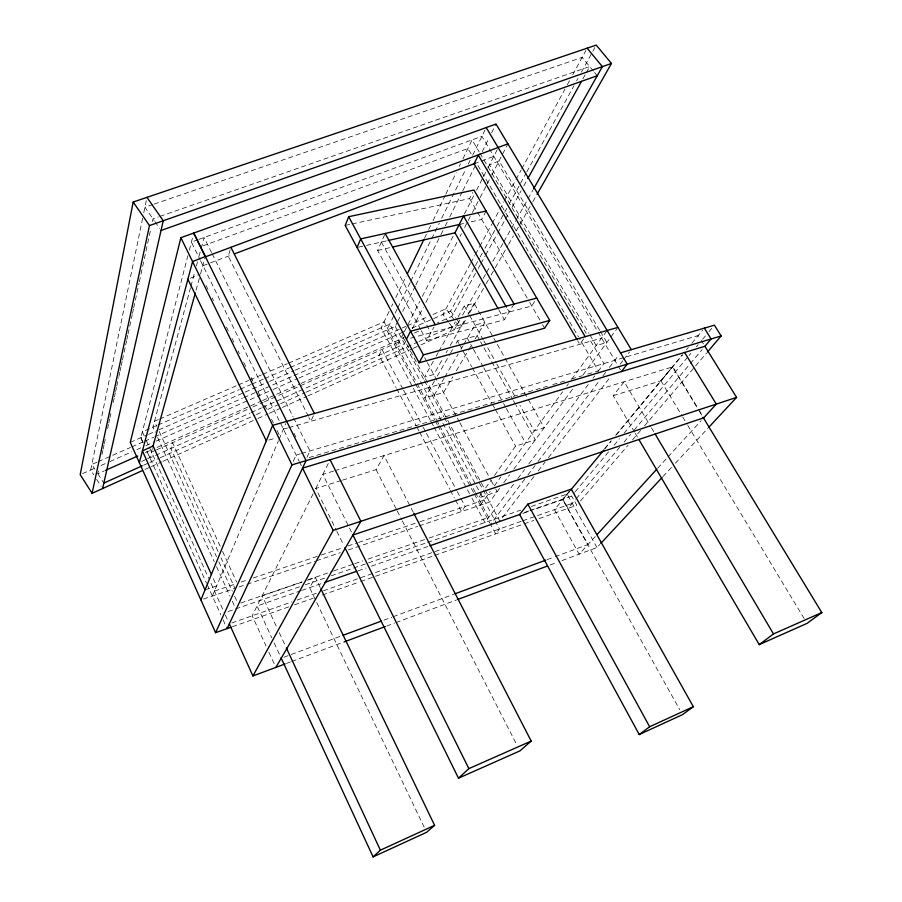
<?xml version="1.0" encoding="UTF-8"?>
<svg xmlns="http://www.w3.org/2000/svg" width="902" height="902" viewBox="0 0 902 902"><rect width="100%" height="100%" fill="white"/><g stroke="black" fill="none" stroke-linecap="round" stroke-linejoin="round"><path stroke-width="0.68" stroke-dasharray="4.51 3.38" d="M142.64 218.239L90.696 470.032L93.673 474.666M143.779 212.737L146.958 197.358M98.419 471.002L97.822 473.742L104.26 470.889M101.971 454.563L102.862 450.448M103.166 449.072L104.046 444.968M104.35 443.592L105.241 439.488M107.609 428.518L108.499 424.402M108.792 423.038L109.683 418.923M109.976 417.558L110.867 413.443M113.235 402.472L114.126 398.368M114.43 396.993L115.309 392.889M115.614 391.513L116.505 387.398M116.798 386.033L118.579 377.803M118.872 376.438L119.763 372.323M120.056 370.959L120.947 366.843M121.24 365.468L122.131 361.364M122.424 359.988L125.389 346.289M125.682 344.914L126.573 340.798M126.878 339.434L127.757 335.318M128.061 333.954L132.211 314.764M132.504 313.389L133.395 309.273M133.688 307.909L139.021 283.239M139.325 281.864L150.882 228.42M152.359 221.565L152.957 218.825L158.267 216.965M143.091 442.769L140.813 437.729L187.898 255.638M189.307 250.226L193.389 234.43M190.547 287.625L152.9 427.232L155.234 432.351M190.92 286.272L194.933 271.367M196.399 265.943L197.493 261.873M198.959 256.45L200.785 249.674M201.157 248.321L204.077 237.474L211.553 252.549M152.348 448.542L149.912 457.878L249.955 413.105M196.038 290.252L200.143 275.403M200.515 274.05L204.98 257.859M230.145 249.854L228.251 256.191L308.337 416.25M212.353 596.042L278.447 440.785M279 439.488L285.754 423.602M420.58 329.433L377.634 250.452L385.165 233.471M313.377 415.743L310.852 421.302L308.958 417.513M293.229 461.407L296.127 455.048L300.174 453.841M306.962 457.303L309.961 450.932L293.759 418.291M389.089 311.472L381.151 327.877L430.716 420.862M391.524 306.421L392.742 303.906M395.798 297.592L406.171 276.147M424.481 238.297L428.146 230.72M428.754 229.458L430.592 225.68M433.028 220.629L445.238 195.396M445.847 194.133L456.22 172.688M459.276 166.374L460.494 163.848M462.94 158.808L472.096 139.878L479.221 151.964M397.151 309.014L386.789 330.132L414.717 382.414M397.771 307.751L410.151 282.54M410.771 281.277L439.285 223.189M441.709 218.239L465.849 169.069M468.318 164.051L470.179 160.24M472.637 155.245L485.603 128.817M295.349 370.124L395.223 326.434L397.105 322.668M397.737 321.405L400.24 316.377M402.743 311.348L415.258 286.205M415.89 284.953L440.3 235.918M440.92 234.667L444.686 227.124M445.306 225.861L447.189 222.095M449.692 217.066L462.207 191.923M462.839 190.66L474.734 166.78M482.243 151.694L489.132 137.859M491.635 132.831L496.01 124.036M313.141 493.755L252.177 615.807L266.056 646.001M315.655 488.726L328.892 462.219M352.017 223.955L469.604 198.587L472.704 192.498M262.775 407.366L396.158 347.687L403.814 332.68M404.457 331.44L419.768 301.437M422.316 296.442L453.582 235.196M464.417 213.954L473.99 195.204M476.538 190.209L482.92 177.705M483.562 176.465L487.384 168.967M488.027 167.716L497.6 148.965M405.81 341.193L404.524 343.685L396.158 347.687M412.27 328.7L423.263 307.469M425.845 302.463L457.506 241.262M460.088 236.268L461.384 233.765M464.609 227.518L471.723 213.774M472.366 212.534L479.481 198.79M480.123 197.538L486.584 185.045M487.227 183.794L491.105 176.307M491.748 175.056L507.905 143.824M486.133 211.034L481.679 219.445L469.356 222.219M421.245 330.662L426.623 340.539L433.997 327.02M470.393 263.7L442.893 314.482L448.598 322.149M470.799 262.956L474.824 255.525M475.489 254.285L479.514 246.855M479.785 246.359L491.861 224.068M492.255 223.324L499.64 209.704M499.911 209.196L503.936 201.766M504.601 200.526L515.335 180.716M516.012 179.475L521.097 170.083M521.762 168.843L564.979 89.061M567.369 84.641L570.053 79.692M572.736 74.742L585.872 50.489M412.034 328.102L450.538 311.1L474.824 266.767M475.501 265.538L479.537 258.141M480.214 256.912L482.243 253.225M484.938 248.298L496.404 227.36M497.081 226.131L508.548 205.194M509.224 203.965L526.08 173.173M526.757 171.944L573.976 85.735M576.671 80.808L578.013 78.35M581.395 72.194L592.186 52.485M592.862 51.256L594.88 47.558M475.501 273.374L451.722 316.455L437.56 322.747M478.229 268.446L480.259 264.748M480.946 263.519L485.017 256.134M485.704 254.905L497.25 233.979M497.927 232.75L504.725 220.438M505.402 219.209L509.483 211.823M512.201 206.896L521.04 190.886M523.758 185.97L527.151 179.814M582.872 78.869L585.59 73.941M586.277 72.712L589.671 66.556L159.598 216.503M433.377 361.161L424.459 377.126L433.761 374.51L442.668 358.827M436.128 356.245L438.192 352.569M438.879 351.34L455.352 321.856M458.092 316.952L464.271 305.891L474.17 303.343L493.18 337.123M459.817 320.018L454.304 329.816L449.41 323.243M462.568 315.125L480.473 283.296M483.235 278.402L485.986 273.509M486.674 272.28L490.124 266.158M492.875 261.264L503.203 242.897M503.891 241.68L510.78 229.435M511.468 228.206L515.606 220.866M516.294 219.637L527.309 200.052M527.997 198.835L532.823 190.266M320.244 587.585L315.373 577.472L309.623 587.676L424.188 827.224M342.591 480.112L376.1 469.66L384.038 455.566L413.082 511.919M446.095 352.795L447.46 350.382M450.199 345.556L465.263 319.026M468.003 314.2L474.17 303.343M420.93 344.88L461.948 326.366L466.808 317.808M469.592 312.915L485.592 284.784M486.279 283.566L488.365 279.891M491.15 275.009L494.634 268.886M495.322 267.668L507.837 245.66M508.536 244.431L513.407 235.873M516.192 230.98L532.18 202.849M532.879 201.631L536.352 195.52M434.527 380.96L424.797 397.951L443.513 392.528L452.793 376.81M437.312 376.111L449.816 354.272M450.515 353.065L452.601 349.424M456.074 343.358L457.461 340.933L477.124 335.6L479.864 340.505M434.189 395.223L444.066 378.254M444.742 377.081L458.171 354.012M460.933 349.254L463.042 345.624M463.741 344.417L475.004 325.058L484.904 322.42L474.914 339.344M456.356 370.767L467.777 351.43M468.488 350.224L472.062 344.181M426.623 340.539L504.41 319.725L509.168 311.912M514.05 304.053L509.213 311.991L507.082 308.27M534.627 301.493L531.774 306.015L409.17 338.509M583.662 338.87L579.817 344.316L577.686 340.674M481.578 493.552L478.342 498.073L497.16 491.748L495.829 489.29M485.626 487.903L491.286 479.999M494.522 475.478L515.561 446.118L535.337 439.793L516.169 405.472M480.315 505.188L490.248 491.511M494.307 485.907L500.903 476.82M504.996 471.182L562.656 391.739M566.783 386.067L568.429 383.79M571.721 379.257L607.125 330.47M499.595 488.433L489.594 502.042L418.99 525.979M503.756 482.762L509.596 474.824M513.757 469.153L573.773 387.51M582.94 375.029L617.103 328.531M513.61 484.194L484.904 522.529L470.37 495.254M517.838 478.556L524.592 469.536M528.809 463.899L588.758 383.857M592.975 378.22L594.666 375.965M598.049 371.455L603.957 363.562L588.983 338.171M524.863 478.973L490.519 524.288L495.649 533.905L499.494 528.944L389.72 324.145L290.512 367.328M527.884 474.982L535.044 465.545M538.077 461.542L600.089 379.753M602.931 375.999L606.324 371.523M609.425 367.43L618.851 354.993M533.95 476.538L499.798 521.052L478.297 481.014M538.223 470.968L545.056 462.072M548.472 457.618L610.801 376.382M620.193 364.137L622.752 360.8M623.609 359.684L629.585 351.904M634.546 432.137L613.168 395.707L624.173 381.738L650.737 426.601M569.173 491.511L562.916 499.077L568.08 508.356L575.318 499.787M604.802 448.452L611.252 440.661M615.581 435.429L682.047 355.084M686.433 349.784L688.327 347.484M691.8 343.29L702.59 330.256M571.293 489.132L562.668 499.561L679.747 709.739M613.168 395.707L660.929 380.813L672.441 366.9L698.667 410.038M569.748 491.207L554.493 509.63L579.14 554.178L595.219 536.577M604.735 448.925L611.015 441.337M616.404 434.832L682.791 354.621M530.004 510.532L571.665 496.032L574.382 492.785M575.284 491.714L609.605 450.617M614.127 445.205L619.55 438.722M624.06 433.31L688.203 356.538M689.105 355.456L690.909 353.291M696.333 346.808L698.137 344.643M702.658 339.231L705.364 335.995M708.983 331.665L711.689 328.418M576.231 498.716L619.674 447.245M624.06 442.059L630.532 434.381M634.151 430.096L689.444 364.6M690.267 363.63L702.162 349.536M580.493 500.982L627.984 445.261M632.55 439.894L640.77 430.254M644.434 425.969L694.664 367.024M695.577 365.953L706.537 353.088M657.648 468.262L667.108 457.912M668.044 456.886L701.147 420.659M562.002 560.57L596.966 547.525L599.83 544.436M662.947 476.572L671.562 467.315M675.384 463.211L707.901 428.247M141.682 461.497L146.338 459.287M147.511 458.735L149.833 457.63L147.015 451.406M144.951 469.446L150.082 467.123M151.367 466.548L161.638 461.914M162.924 461.328L256.63 419.035M257.916 418.46L268.176 413.826M269.461 413.24L281.018 408.031M282.303 407.445L306.691 396.44M307.977 395.865L411.943 348.927M413.229 348.352L419.644 345.455M143.553 465.24L148.683 462.929M149.957 462.354L158.932 458.329M160.206 457.754L255.029 415.145M256.315 414.57L262.719 411.684M267.838 409.384L279.372 404.209M280.657 403.622L305 392.686M306.285 392.111L417.761 342.016M419.035 341.441L457.483 324.168L455.014 320.875M251.241 412.53L261.501 407.941M145.436 452.59L151.874 449.726M157.027 447.437L261.264 401.108M262.55 400.533L275.414 394.817M276.7 394.242L299.87 383.948M301.155 383.373L404.107 337.619M414.401 333.041L420.839 330.188M151.513 452.082L155.37 450.357M156.474 449.873L247.757 409.215M252.887 406.926L263.159 402.36M264.444 401.785L399.18 341.779M82.533 473.64L95.837 467.766M100.979 465.488L108.691 462.083M109.976 461.52L131.827 451.868M136.969 449.591L140.825 447.888M145.966 445.622L154.964 441.642M156.249 441.078L271.93 389.98M273.216 389.416L297.637 378.626M298.923 378.062L406.892 330.38M96.999 462.185L91.846 464.451L94.845 469.108M98.284 461.621L130.474 447.46M131.771 446.896L143.362 441.8M144.647 441.236L153.656 437.278M154.952 436.715L242.514 398.21M243.799 397.647L292.733 376.134M294.029 375.57L406.058 326.321M407.354 325.746L427.954 316.692M433.107 314.426L445.983 308.766L454.191 319.77M130.26 442.352L147.251 434.911M148.548 434.347L157.557 430.412M158.842 429.848L243.844 392.663M245.13 392.099L268.311 381.963M269.597 381.399L294.063 370.688M156.768 425.552L142.347 431.821L144.072 435.655M158.053 424.989L239.301 389.619M240.27 389.202L250.903 384.568M251.861 384.151L263.801 378.953M264.748 378.547L289.587 367.734M158.38 419.554L154.513 421.234L156.858 426.342M159.677 419.002L237.057 385.481M238.342 384.928L248.659 380.452M249.955 379.9L261.557 374.871M262.854 374.319L287.355 363.698M288.64 363.145L384.083 321.811L416.532 382.482M190.412 278.199L199.229 274.625M203.006 265.684L231.961 254.792M474.035 163.781L493.834 156.339M286.441 663.455L290.388 661.978M291.707 661.482L344.451 641.796M386.642 626.044L394.557 623.09M395.877 622.594L456.525 599.954M550.141 565.002L556.726 562.544M283.859 657.231L341.79 635.763M383.914 620.148L391.818 617.216M393.137 616.731L453.695 594.283M547.164 559.635L553.749 557.188M555.068 556.703L587.98 544.504L562.893 499.482L532.699 509.991M203.006 245.863L467.924 148.492L472.208 155.775M198.012 239.684L191.404 242.086L200.086 259.731M199.015 239.323L481.939 136.292L597.575 331.271M231.859 622.944L291.955 601.837M297.119 600.022L317.143 592.986M323.356 590.81L521.345 521.277M522.664 520.804L572.285 503.384M232.366 626.755L289.26 606.696M294.548 604.825L313.073 598.297M322.33 595.027L359.379 581.959M360.699 581.497L433.467 555.835M434.798 555.361L533.837 520.431M539.114 518.571L576.84 505.267L571.665 496.032M524.738 512.37L528.685 510.994M300.964 590.697L257.081 605.975L271.806 637.827M301.742 590.427L322.24 583.29M358.139 570.786L366.111 568.012M371.432 566.152L428.608 546.24M523.002 513.373L531.391 510.453M228.161 611.522L300.062 586.604M305.372 584.755L325.904 577.641M331.203 575.803L426.612 542.745M427.593 542.395L520.77 510.104M531.357 506.439L567.076 494.048L596.966 547.525M240.778 603.021L301.764 581.97M308.394 579.682L332.263 571.451M333.582 570.989L353.471 564.133M354.802 563.671L362.751 560.92M368.061 559.093L427.717 538.505M429.048 538.043L488.704 517.455L475.467 492.695M302.069 582.061L262.144 595.839L276.925 627.634M307.39 580.223L315.373 577.472M152.912 204.495L144.918 207.234L154.129 220.516M154.242 204.044L582.128 57.401L593.696 71.427M203.435 599.063L234.982 588.375L220.979 557.853M239.007 586.999L245.682 584.744M247.013 584.293L315.001 561.236M316.331 560.785L340.336 552.655M348.33 549.938L417.66 526.43M214.473 591.058L235.986 583.797M241.161 582.049L247.836 579.794M253.169 577.99L319.894 555.474M321.225 555.023L342.58 547.818M347.913 546.014L357.26 542.869M358.59 542.418L418.641 522.145M419.971 521.694L484.024 500.08M205.025 589.897L216.66 585.984L212.038 575.792M341.249 480.529L315.779 488.467L336.254 530.038M333.458 471.115L322.815 474.384L352.907 535.01M334.8 470.709L672.7 366.821L697.956 408.347M309.149 457.585L547.311 386.236M552.7 384.624L566.152 380.588M571.53 378.975L582.297 375.751M587.687 374.138L598.443 370.914L579.185 338.092M301.516 453.447L698.216 335.544L700.437 339.129M268.83 440.063L276.395 437.887M283.397 429.16L287.456 427.999M288.809 427.604L601.611 338.07M377.634 250.452L389.844 247.667M358.41 247.204L365.276 245.66M366.516 245.378L387.195 240.721M459.219 224.508L467.98 222.535M345.184 225.432L350.652 224.26M594.576 72.51L597.248 75.745M450.538 311.1L455.431 317.639M456.243 318.733L461.948 326.366M154.896 221.621L159.507 228.251M97.844 473.764L103.831 483.089M96.638 479.3L101.103 486.246M701.181 340.325L703.402 343.91M698.678 409.531L702.286 415.461M699.4 411.233L702.32 416.036M660.929 380.813L682.002 415.811M682.735 417.017L687.098 424.256M687.82 425.473L804.144 618.558M599.683 330.369L499.065 160.917L489.493 164.829L589.017 333.424M600.394 331.575L606.866 342.467L596.177 345.556L589.739 334.642M598.015 332.015L617.926 365.581M618.141 365.953L620.768 370.372M651.447 427.807L654.322 432.656M479.932 153.182L586.131 333.334M635.256 433.355L637.398 436.996M477.913 165.506L578.475 336.886M469.604 198.587L528.955 301.133M529.666 302.35L539.892 320.03M542.587 324.697L544.616 328.204M498.84 309.927L504.41 319.725M493.868 338.34L496.63 343.245M497.318 344.463L544.199 427.74L534.243 430.885L519.947 405.348M464.271 305.891L468.972 314.279M469.638 315.474L483.179 339.659M483.855 340.877L496.111 362.773M496.788 363.991L515.854 398.053M480.552 341.723L483.292 346.627M483.979 347.856L512.742 399.338M513.43 400.567L515.482 404.243M467.337 338.25L470.066 343.177M470.754 344.406L472.806 348.104M473.494 349.333L483.066 366.584M483.754 367.813L502.91 402.303M503.598 403.532L505.65 407.23M506.338 408.459L525.494 442.938M457.461 340.933L458.814 343.369M459.49 344.598L462.185 349.491M462.861 350.709L471.645 366.618M472.321 367.836L491.917 403.307M492.593 404.536L494.623 408.2M495.299 409.429L515.561 446.118M381.366 242.029L430.908 332.748M424.639 357.632L426.635 361.33M427.3 362.559L459.242 421.617M459.907 422.846L490.508 479.447M491.173 480.676L495.164 488.061M395.223 326.434L423.793 379.562M402.89 337.032L487.79 494.894M424.459 380.802L443.728 416.679M444.393 417.919L446.389 421.629M449.049 426.578L477.632 479.774M417.198 383.722L436.399 419.633M436.703 420.197L439.342 425.146M439.702 425.823L475.038 491.883M415.382 383.654L434.595 419.61M435.26 420.851L437.245 424.571M437.91 425.812L473.685 492.785M474.351 494.025L489.899 523.137M431.382 422.102L433.355 425.823M434.02 427.063L469.705 494.014M402.912 389.01L381.952 349.446L379.02 355.354L396.057 387.589M403.577 390.239L422.576 426.094M423.23 427.322L425.845 432.272M426.511 433.512L456.649 490.372M457.303 491.613L465.161 506.439L461.553 511.547L455.003 499.156M396.711 388.83L416.352 426.015M417.017 427.255L418.979 430.976M419.633 432.216L449.76 489.234M450.414 490.474L454.349 497.915M376.1 469.66L396.553 509.653M397.196 510.904L401.661 519.653M402.303 520.905L516.711 744.657M212.173 253.8L293.139 417.028M293.984 433.152L295.856 436.94M336.874 531.301L343.707 545.158M200.56 260.712L299.047 460.99M299.464 461.847L301.381 465.748M206.051 285.472L207.9 289.249M212.229 298.077L213.47 300.603M226.436 327.088L228.285 330.865M231.994 338.43L233.844 342.219M238.173 351.047L239.402 353.561M243.732 362.39L246.201 367.43M251.139 377.521L253 381.309M257.938 391.389L259.787 395.177M264.726 405.269L266.586 409.046M271.525 419.137L273.374 422.914M277.083 430.491L280.172 436.793M279.293 632.719L285.787 646.711M274.163 642.912L281.232 658.212M220.201 546.285L172.564 442.702L170.828 448.508L218.656 552.768M222.557 551.393L236.662 582.083M268.943 652.293L274.738 664.875M159.192 431.449L216.491 556.658M218.825 561.777L232.276 591.16M234.621 596.267L237.542 602.66M157.568 437.47L214.202 561.54M216.536 566.659L229.965 596.087M232.299 601.194L234.633 606.313M146.361 440.683L208.757 578.43M211.012 583.402L224.35 612.853M225.32 615.006L228.217 621.399M140.813 437.729L143.068 442.702M147.071 451.575L206.569 583.256M207.167 584.496L220.843 614.837M223.11 619.854L227.067 628.626"/><path stroke-width="1.35" d="M537.051 194.291L611.455 63.444L596.233 45.1L133.18 202.025L80.199 474.666L92.105 493.293L142.381 470.596M92.105 493.293L149.484 225.579L133.18 202.025M102.591 488.557L163.239 220.753L146.958 197.358M631.287 349.672L496.01 124.036L180.874 237.7L130.26 442.352L215.578 632.674L231.036 627.228M139.348 462.602L192.566 261.603L180.874 237.7M152.821 446.828L195.294 292.947M348.691 216.705L345.184 225.432L419.126 362.773L544.616 328.204L549.735 320.424L473.933 190.063L348.691 216.705L423.41 354.892L419.126 362.773M200.898 599.931L272.652 425.361L617.938 327.403M357.068 247.509L360.699 238.906L486.133 211.034M215.578 632.674L291.977 464.868L721.149 335.95L714.407 325.171L620.475 352.862M227.067 628.626L306.082 460.629L193.738 233.066L205.352 256.506L192.566 261.603L291.977 464.868M407.4 273.622L423.872 239.549M392.562 247.058L454.98 232.817L463.538 216.052L514.05 304.053M406.452 339.231L410.602 331.192L536.758 298.1M229.322 623.834L252.932 675.959L333.188 530.421L736.584 397.399L704.89 346.312L302.553 468.127L333.188 530.421M527.828 178.585L581.519 81.327M533.51 189.037L602.378 66.624L587.123 48.189M275.888 667.39L360.879 521.3L330.109 459.783M621.467 371.568L627.206 364.16L486.223 127.565M527.85 504.128L519.665 514.535L639.225 734.544L682.487 714.655L693.334 706.706L571.293 489.132L527.85 504.128L649.643 726.741L639.225 734.544M570.639 490.113L603.844 450.008M704.744 346.469L711.08 338.972L704.338 328.148M707.45 352.017L721.149 335.95M597.113 534.514L656.701 469.299M703.041 418.584L716.289 404.096L684.595 352.457M600.788 543.41L662 477.598M708.859 427.221L736.584 397.399M281.232 658.201L373.09 856.9L380.373 850.18L434.595 825.33L320.853 588.848M344.947 547.672L458.487 778.189L468.86 768.628L531.188 741.072L413.725 513.17M434.595 825.33L426.612 832.298L373.09 856.9M531.188 741.072L519.913 750.904L458.487 778.189M638.819 439.421L759.236 644.614L773.499 633.926L821.801 612.571L703.041 417.231M821.801 612.571L807.053 623.383L759.236 644.614M649.643 726.741L693.334 706.706M103.831 483.089L142.268 465.815M105.545 470.314L137.724 456.017M507.905 143.824L205.464 256.799M234.588 253.8L475.41 163.262M252.932 675.959L285.122 663.94M344.451 641.796L385.323 626.529M457.844 599.458L547.503 565.994M343.11 635.267L381.287 621.117M455.014 593.787L545.857 560.119M161.041 230.472L597.248 75.745M149.484 225.579L611.455 63.444M324.889 582.365L356.809 571.248M429.938 545.778L520.341 514.298M352.907 535.01L703.729 417.84M423.41 354.892L549.735 320.424M388.198 240.496L459.772 224.384M655.044 433.873L773.499 633.926M585.206 336.694L478.319 155.133L474.035 163.781L576.976 339.468M459.219 224.508L506.439 307.131M454.98 232.817L498.141 308.698M385.165 233.471L435.238 324.731M230.901 247.317L314.392 413.522M352.772 534.739L468.86 768.628M187.898 279.225L266.304 440.796M286.385 647.986L380.373 850.18M211.451 574.529L153.058 445.949L142.437 450.944L205.025 589.897"/></g></svg>
